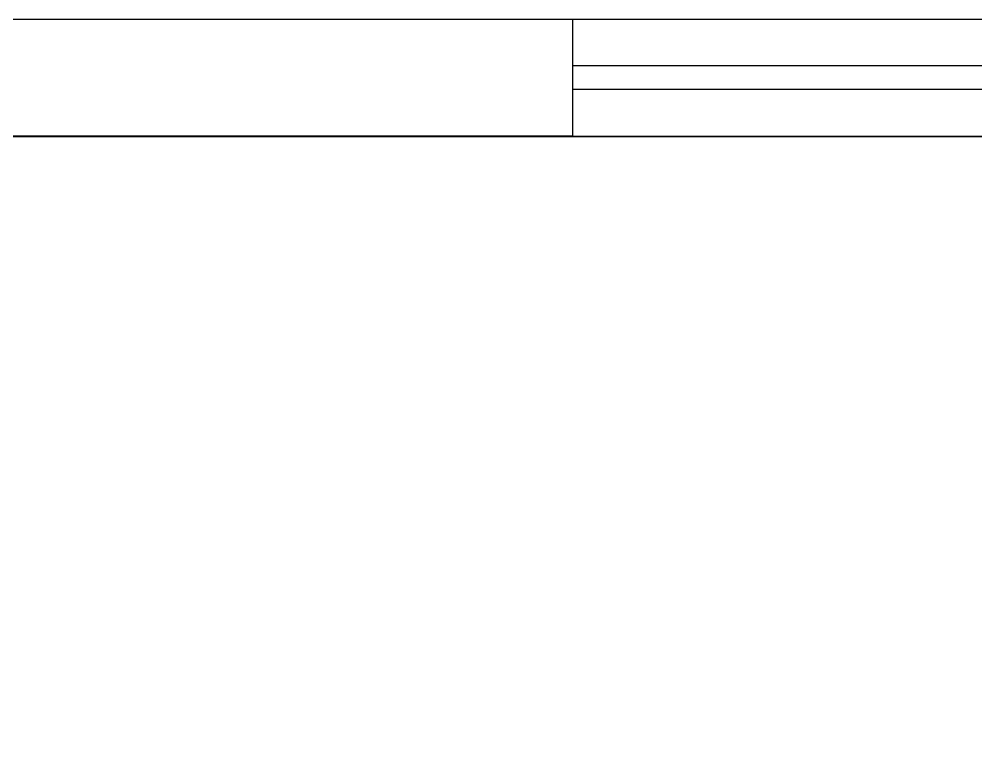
# Model space of a CAD drawing. Extents: x 100 to 738, y -85 to 470.
# Drawn here: x 641.9 to 643.124, y 463.642 to 464.567 of the extents above; entities that cross this region are included whole.
import ezdxf

# ---------------------------------------------------------------- set-up
doc = ezdxf.new("R2010")
doc.units = 0
doc.layers.get('0').update_dxf_attribs({"linetype": 'CONTINUOUS'})
for name, color, linetype in [('A102', 2, 'CONTINUOUS'), ('ARQ-ALV', 6, 'CONTINUOUS'), ('ARQ-DIV', 3, 'CONTINUOUS'), ('ARQ-PIS', 1, 'CONTINUOUS')]:
    doc.layers.add(name, color=color, linetype=linetype)

# ---------------------------------------------------------------- blocks, each defined once
blk = doc.blocks.new('BASE ARQ')
at = {"layer": 'A102'}
for p, q in [((752.3398, 486.481), (754.3398, 486.481)), ((752.3398, 486.331), (754.3398, 486.331))]:
    blk.add_line(p, q, dxfattribs=at)
at = {"layer": 'ARQ-ALV'}
blk.add_line((752.3398, 486.481), (752.3398, 486.331), dxfattribs=at)
blk.add_lwpolyline([(750.5288, 486.481), (752.3398, 486.481), (752.3398, 486.331), (750.5288, 486.331)], close=True, dxfattribs=at)
at = {"layer": 'ARQ-DIV'}
for p, q in [((754.3398, 486.421), (752.3398, 486.421)), ((754.3398, 486.391), (752.3398, 486.391))]:
    blk.add_line(p, q, dxfattribs=at)

msp = doc.modelspace()

# ---------------------------------------------------------------- linework, layer by layer
at = {"layer": 'ARQ-PIS'}
msp.add_lwpolyline([(640.0993, 464.4167), (645.7282, 464.4167), (645.7282, 462.3311), (640.0993, 462.3173)], close=True, dxfattribs=at)

# ---------------------------------------------------------------- block references
msp.add_blockref('BASE ARQ', (-109.7317, -21.9142))

doc.saveas('drawing.dxf')
